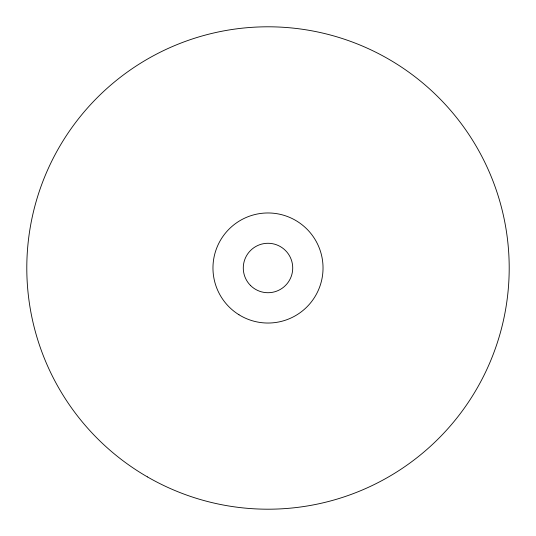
<?xml version="1.0" encoding="UTF-8"?>
<svg xmlns="http://www.w3.org/2000/svg" width="536" height="536" viewBox="0 0 536 536"><rect width="100%" height="100%" fill="white"/><g stroke="black" fill="none" stroke-linecap="round" stroke-linejoin="round"><path stroke-width="0.8" d="M147.4 476.886A241.2 241.2 0 0 0 509.2 268A241.2 241.2 0 0 0 147.4 59.114A241.2 241.2 0 0 0 147.4 476.886M250.52 285.48A24.723 24.723 0 0 0 291.879 274.399A24.723 24.723 0 0 0 261.601 244.121A24.723 24.723 0 0 0 250.52 285.48M238.996 314.773A55.034 55.034 0 0 0 323.007 269.729A55.034 55.034 0 0 0 241.991 219.499A55.034 55.034 0 0 0 238.996 314.773"/></g></svg>
